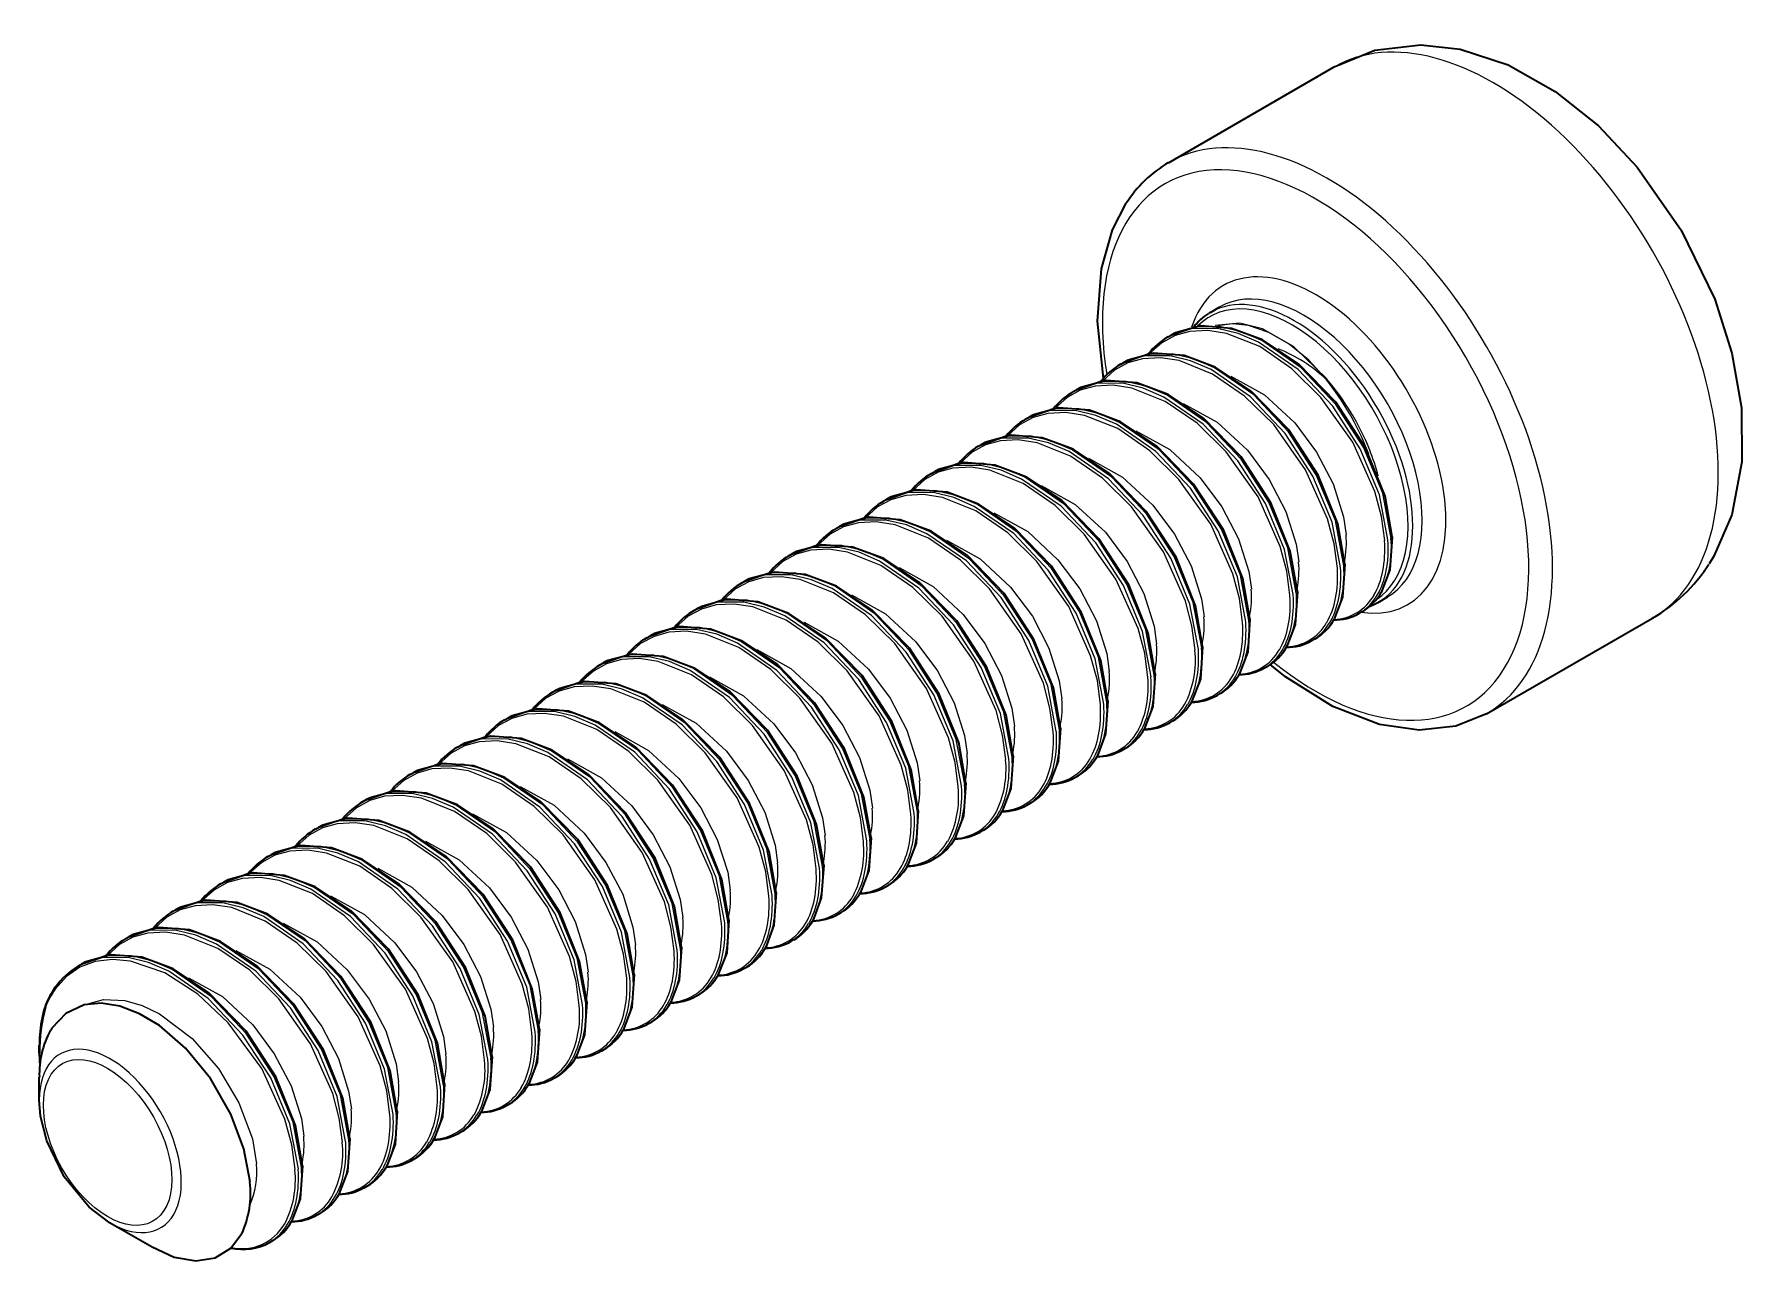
# Model space of a CAD drawing. Extents: x 386 to 1090, y 188 to 736.
# Drawn here: x 778.18 to 788.37, y 702.18 to 709.5 of the extents above; entities that cross this region are included whole.
import ezdxf

# ---------------------------------------------------------------- set-up
doc = ezdxf.new("R2010")
doc.units = 0

msp = doc.modelspace()

# ---------------------------------------------------------------- linework, layer by layer
at = {"color": 7, "lineweight": 35, "ltscale": 0.028577}
msp.add_line((784.949, 708.734), (785.939, 709.306), dxfattribs=at)
at = {"color": 7, "lineweight": 35, "ltscale": 0.001633}
for p, q in [((785.201, 707.84), (785.257, 707.873)), ((786.201, 706.108), (786.257, 706.141))]:
    msp.add_line(p, q, dxfattribs=at)
at = {"color": 7, "lineweight": 35, "ltscale": 0.000547538}
for p, q in [((784.947, 707.694), (784.966, 707.705)), ((784.381, 707.367), (784.4, 707.378)), ((783.815, 707.04), (783.834, 707.051)), ((783.25, 706.714), (783.269, 706.725)), ((782.118, 706.061), (782.137, 706.072)), ((781.553, 705.734), (781.572, 705.745)), ((785.523, 705.717), (785.542, 705.728)), ((780.987, 705.407), (781.006, 705.418)), ((784.957, 705.39), (784.976, 705.401)), ((780.421, 705.081), (780.44, 705.092)), ((784.391, 705.063), (784.41, 705.074)), ((780.138, 704.918), (780.157, 704.929)), ((779.856, 704.754), (779.875, 704.765)), ((783.826, 704.737), (783.844, 704.748)), ((779.29, 704.428), (779.309, 704.439)), ((783.26, 704.41), (783.279, 704.421)), ((779.007, 704.264), (779.026, 704.275)), ((778.724, 704.101), (778.743, 704.112)), ((782.694, 704.084), (782.713, 704.095)), ((782.128, 703.757), (782.147, 703.768)), ((781.563, 703.43), (781.582, 703.441)), ((779.866, 702.451), (779.885, 702.462))]:
    msp.add_line(p, q, dxfattribs=at)
at = {"color": 7, "lineweight": 35, "ltscale": 0.0005483}
for p, q in [((784.664, 707.53), (784.683, 707.541)), ((784.098, 707.204), (784.117, 707.215)), ((783.533, 706.877), (783.552, 706.888)), ((781.836, 705.897), (781.854, 705.908)), ((785.805, 705.88), (785.824, 705.891)), ((781.27, 705.571), (781.289, 705.582)), ((785.24, 705.553), (785.259, 705.564)), ((780.704, 705.244), (780.723, 705.255)), ((784.674, 705.227), (784.693, 705.238)), ((784.108, 704.9), (784.127, 704.911)), ((779.573, 704.591), (779.592, 704.602)), ((783.543, 704.574), (783.562, 704.585)), ((782.977, 704.247), (782.996, 704.258)), ((778.441, 703.938), (778.46, 703.949)), ((782.411, 703.92), (782.43, 703.931)), ((781.846, 703.594), (781.865, 703.605)), ((781.28, 703.267), (781.299, 703.278)), ((780.148, 702.614), (780.167, 702.625)), ((779.583, 702.287), (779.602, 702.298))]:
    msp.add_line(p, q, dxfattribs=at)
at = {"color": 7, "lineweight": 13, "ltscale": 0.000102643}
msp.add_line((785.893, 707.439), (785.895, 707.443), dxfattribs=at)
at = {"color": 7, "lineweight": 13, "ltscale": 0.000514699}
msp.add_line((786.145, 706.994), (786.138, 707.013), dxfattribs=at)
at = {"color": 7, "lineweight": 35, "ltscale": 0.00054698}
for p, q in [((782.967, 706.551), (782.986, 706.562)), ((782.401, 706.224), (782.42, 706.235)), ((780.714, 702.941), (780.733, 702.952))]:
    msp.add_line(p, q, dxfattribs=at)
at = {"color": 7, "lineweight": 35, "ltscale": 0.000546216}
for p, q in [((782.684, 706.387), (782.703, 706.398)), ((786.088, 706.043), (786.107, 706.054)), ((780.997, 703.104), (781.016, 703.115)), ((780.431, 702.777), (780.45, 702.788))]:
    msp.add_line(p, q, dxfattribs=at)
at = {"color": 7, "lineweight": 35, "ltscale": 0.028578}
msp.add_line((786.849, 705.443), (787.839, 706.015), dxfattribs=at)
at = {"color": 7, "lineweight": 35, "ltscale": 0.000340476}
msp.add_line((778.283, 703.566), (778.276, 703.555), dxfattribs=at)
at = {"color": 7, "lineweight": 35, "ltscale": 0.001208}
msp.add_line((778.208, 703.417), (778.208, 703.465), dxfattribs=at)
at = {"color": 7, "lineweight": 35, "ltscale": 0.001953}
msp.add_line((778.208, 703.417), (778.211, 703.339), dxfattribs=at)
at = {"color": 7, "lineweight": 35, "ltscale": 0.003404}
msp.add_line((778.208, 703.138), (778.208, 703.274), dxfattribs=at)
at = {"color": 7, "lineweight": 35, "ltscale": 0.007209}
msp.add_line((778.632, 702.404), (778.882, 702.26), dxfattribs=at)
at = {"color": 7, "lineweight": 35}
for points in [[(785.939, 709.306), (786.182, 709.405), (786.457, 709.438), (786.691, 709.412), (786.978, 709.318), (787.259, 709.16), (787.517, 708.954), (787.748, 708.708), (788.011, 708.332), (788.212, 707.919), (788.314, 707.596), (788.37, 707.27), (788.373, 706.947), (788.313, 706.631), (788.205, 706.384), (788.177, 706.338)], [(784.562, 707.447), (784.526, 707.787), (784.55, 708.1), (784.616, 708.334), (784.698, 708.493)], [(786.285, 706.5), (786.243, 706.742), (786.126, 707.031), (785.949, 707.305), (785.726, 707.533), (785.512, 707.676), (785.326, 707.745), (785.143, 707.76), (784.992, 707.718), (784.966, 707.705)], [(786.002, 706.336), (785.96, 706.578), (785.844, 706.868), (785.666, 707.141), (785.444, 707.37), (785.229, 707.513), (785.044, 707.582), (784.861, 707.597), (784.709, 707.555), (784.683, 707.541)], [(785.719, 706.173), (785.677, 706.415), (785.561, 706.704), (785.383, 706.978), (785.161, 707.207), (784.947, 707.349), (784.761, 707.419), (784.578, 707.433), (784.426, 707.392), (784.4, 707.378)], [(785.436, 706.01), (785.394, 706.252), (785.278, 706.541), (785.1, 706.815), (784.878, 707.043), (784.664, 707.186), (784.478, 707.256), (784.295, 707.27), (784.143, 707.228), (784.117, 707.215)], [(785.153, 705.846), (785.111, 706.088), (784.995, 706.378), (784.817, 706.651), (784.595, 706.88), (784.381, 707.023), (784.195, 707.092), (784.012, 707.107), (783.86, 707.065), (783.834, 707.051)], [(784.871, 705.683), (784.828, 705.925), (784.712, 706.214), (784.534, 706.488), (784.312, 706.717), (784.098, 706.859), (783.912, 706.929), (783.729, 706.943), (783.577, 706.902), (783.552, 706.888)], [(784.588, 705.52), (784.545, 705.762), (784.429, 706.051), (784.252, 706.325), (784.029, 706.553), (783.815, 706.696), (783.629, 706.766), (783.446, 706.78), (783.294, 706.738), (783.269, 706.725)], [(784.305, 705.357), (784.263, 705.598), (784.146, 705.888), (783.969, 706.161), (783.747, 706.39), (783.532, 706.533), (783.347, 706.602), (783.163, 706.617), (783.012, 706.575), (782.986, 706.562)], [(786.285, 706.5), (786.271, 706.304), (786.22, 706.168)], [(784.022, 705.193), (783.98, 705.435), (783.864, 705.724), (783.686, 705.998), (783.464, 706.227), (783.25, 706.37), (783.064, 706.439), (782.881, 706.453), (782.729, 706.412), (782.703, 706.398)], [(783.739, 705.03), (783.697, 705.272), (783.581, 705.561), (783.403, 705.835), (783.181, 706.063), (782.967, 706.206), (782.781, 706.276), (782.598, 706.29), (782.446, 706.249), (782.42, 706.235)], [(786.002, 706.336), (785.989, 706.14), (785.937, 706.005)], [(785.719, 706.173), (785.706, 705.977), (785.654, 705.841)], [(783.456, 704.867), (783.414, 705.109), (783.298, 705.398), (783.12, 705.672), (782.898, 705.9), (782.684, 706.043), (782.498, 706.112), (782.315, 706.127), (782.163, 706.085), (782.137, 706.072)], [(783.174, 704.703), (783.131, 704.945), (783.015, 705.235), (782.837, 705.508), (782.615, 705.737), (782.401, 705.88), (782.215, 705.949), (782.032, 705.964), (781.88, 705.922), (781.854, 705.908)], [(785.436, 706.01), (785.423, 705.814), (785.371, 705.678)], [(782.891, 704.54), (782.848, 704.782), (782.732, 705.071), (782.555, 705.345), (782.332, 705.574), (782.118, 705.716), (781.932, 705.786), (781.749, 705.8), (781.597, 705.759), (781.572, 705.745)], [(785.153, 705.846), (785.14, 705.65), (785.088, 705.515)], [(784.871, 705.683), (784.857, 705.487), (784.805, 705.351)], [(786.849, 705.443), (786.665, 705.369), (786.447, 705.346), (786.21, 705.38), (785.931, 705.488), (785.649, 705.665), (785.557, 705.737)], [(782.608, 704.377), (782.566, 704.619), (782.449, 704.908), (782.272, 705.182), (782.049, 705.41), (781.835, 705.553), (781.65, 705.623), (781.466, 705.637), (781.315, 705.595), (781.289, 705.582)], [(782.325, 704.213), (782.283, 704.455), (782.167, 704.745), (781.989, 705.018), (781.767, 705.247), (781.552, 705.39), (781.367, 705.459), (781.184, 705.474), (781.032, 705.432), (781.006, 705.418)], [(784.588, 705.52), (784.574, 705.324), (784.523, 705.188)], [(784.305, 705.357), (784.292, 705.16), (784.24, 705.025)], [(782.042, 704.05), (782, 704.292), (781.884, 704.581), (781.706, 704.855), (781.484, 705.084), (781.27, 705.226), (781.084, 705.296), (780.901, 705.31), (780.749, 705.269), (780.723, 705.255)], [(781.759, 703.887), (781.717, 704.129), (781.601, 704.418), (781.423, 704.692), (781.201, 704.92), (780.987, 705.063), (780.801, 705.133), (780.618, 705.147), (780.466, 705.105), (780.44, 705.092)], [(784.022, 705.193), (784.009, 704.997), (783.957, 704.862)], [(781.477, 703.724), (781.434, 703.965), (781.318, 704.255), (781.14, 704.529), (780.918, 704.757), (780.704, 704.9), (780.518, 704.969), (780.335, 704.984), (780.183, 704.942), (780.157, 704.929)], [(783.739, 705.03), (783.726, 704.834), (783.674, 704.698)], [(783.456, 704.867), (783.443, 704.671), (783.391, 704.535)], [(781.194, 703.56), (781.151, 703.802), (781.035, 704.091), (780.858, 704.365), (780.635, 704.594), (780.421, 704.737), (780.235, 704.806), (780.052, 704.82), (779.9, 704.779), (779.875, 704.765)], [(780.911, 703.397), (780.869, 703.639), (780.752, 703.928), (780.575, 704.202), (780.352, 704.43), (780.138, 704.573), (779.952, 704.643), (779.769, 704.657), (779.617, 704.616), (779.592, 704.602)], [(783.174, 704.703), (783.16, 704.507), (783.108, 704.372)], [(782.891, 704.54), (782.877, 704.344), (782.826, 704.208)], [(780.628, 703.234), (780.586, 703.476), (780.47, 703.765), (780.292, 704.039), (780.07, 704.267), (779.855, 704.41), (779.67, 704.479), (779.487, 704.494), (779.335, 704.452), (779.309, 704.439)], [(780.345, 703.07), (780.303, 703.312), (780.187, 703.602), (780.009, 703.875), (779.787, 704.104), (779.573, 704.247), (779.387, 704.316), (779.204, 704.331), (779.052, 704.289), (779.026, 704.275)], [(782.608, 704.377), (782.594, 704.181), (782.543, 704.045)], [(780.062, 702.907), (780.02, 703.149), (779.904, 703.438), (779.726, 703.712), (779.504, 703.941), (779.29, 704.083), (779.104, 704.153), (778.921, 704.167), (778.769, 704.126), (778.743, 704.112)], [(782.325, 704.213), (782.312, 704.017), (782.26, 703.882)], [(782.042, 704.05), (782.029, 703.854), (781.977, 703.718)], [(779.779, 702.744), (779.737, 702.986), (779.621, 703.275), (779.443, 703.549), (779.221, 703.777), (779.007, 703.92), (778.821, 703.99), (778.638, 704.004), (778.486, 703.962), (778.46, 703.949)], [(781.759, 703.887), (781.746, 703.691), (781.694, 703.555)], [(778.245, 703.695), (778.249, 703.708), (778.249, 703.71), (778.248, 703.708), (778.246, 703.702)], [(779.466, 702.649), (779.43, 702.846), (779.352, 703.053), (779.23, 703.266), (779.08, 703.448), (778.925, 703.582), (778.807, 703.652), (778.689, 703.698), (778.578, 703.716), (778.475, 703.706), (778.366, 703.655), (778.283, 703.566)], [(781.477, 703.724), (781.463, 703.527), (781.411, 703.392)], [(781.194, 703.56), (781.18, 703.364), (781.129, 703.229)], [(780.911, 703.397), (780.897, 703.201), (780.846, 703.065)], [(780.628, 703.234), (780.615, 703.038), (780.563, 702.902)], [(778.623, 702.409), (778.506, 702.498), (778.356, 702.679), (778.252, 702.894), (778.216, 703.042), (778.208, 703.138)], [(780.345, 703.07), (780.332, 702.874), (780.28, 702.739)], [(780.062, 702.907), (780.049, 702.711), (779.997, 702.575)], [(779.779, 702.744), (779.766, 702.548), (779.714, 702.412)], [(778.882, 702.26), (779.013, 702.2), (779.143, 702.177), (779.258, 702.195), (779.352, 702.253), (779.416, 702.338)]]:
    msp.add_lwpolyline(points, dxfattribs=at)
at = {"color": 7, "lineweight": 13}
for points in [[(786.241, 706.478), (786.222, 706.621), (786.182, 706.77), (786.051, 707.065), (785.86, 707.333), (785.687, 707.504), (785.496, 707.636), (785.297, 707.715), (785.185, 707.732), (785.078, 707.727), (784.989, 707.702), (784.91, 707.659), (784.837, 707.594)], [(786.26, 706.482), (786.209, 706.751), (786.095, 707.025), (785.93, 707.281), (785.723, 707.5), (785.487, 707.662), (785.365, 707.714), (785.243, 707.744), (785.086, 707.743), (784.947, 707.694)], [(786.279, 706.491), (786.229, 706.761), (786.115, 707.035), (785.949, 707.29), (785.742, 707.51), (785.507, 707.673), (785.384, 707.725), (785.262, 707.754), (785.105, 707.754), (784.966, 707.705)], [(785.895, 707.443), (785.697, 707.636), (785.511, 707.742), (785.376, 707.775), (785.228, 707.761)], [(785.893, 707.439), (785.787, 707.555), (785.67, 707.651), (785.549, 707.721), (785.427, 707.762), (785.332, 707.772), (785.242, 707.759)], [(785.996, 706.327), (785.946, 706.597), (785.832, 706.871), (785.667, 707.127), (785.46, 707.347), (785.224, 707.509), (785.101, 707.562), (784.979, 707.591), (784.822, 707.591), (784.683, 707.541)], [(785.958, 706.314), (785.939, 706.458), (785.9, 706.607), (785.768, 706.901), (785.578, 707.17), (785.404, 707.341), (785.213, 707.472), (785.014, 707.552), (784.902, 707.569), (784.795, 707.563), (784.706, 707.539), (784.627, 707.496), (784.555, 707.43)], [(785.977, 706.318), (785.926, 706.588), (785.812, 706.862), (785.647, 707.117), (785.44, 707.337), (785.204, 707.499), (785.082, 707.551), (784.96, 707.58), (784.803, 707.58), (784.664, 707.53)], [(785.675, 706.151), (785.656, 706.295), (785.617, 706.443), (785.485, 706.738), (785.295, 707.007), (785.121, 707.178), (784.93, 707.309), (784.731, 707.388), (784.619, 707.406), (784.512, 707.4), (784.423, 707.375), (784.344, 707.332), (784.272, 707.267)], [(785.694, 706.155), (785.643, 706.425), (785.529, 706.699), (785.364, 706.954), (785.157, 707.173), (784.922, 707.335), (784.799, 707.388), (784.677, 707.417), (784.52, 707.416), (784.381, 707.367)], [(785.713, 706.164), (785.663, 706.434), (785.549, 706.708), (785.384, 706.964), (785.177, 707.183), (784.941, 707.346), (784.819, 707.398), (784.697, 707.428), (784.539, 707.427), (784.4, 707.378)], [(785.321, 707.46), (785.523, 707.347), (785.704, 707.18), (785.834, 707.006), (785.933, 706.816), (785.995, 706.62), (786.01, 706.513)], [(785.038, 707.297), (785.241, 707.184), (785.421, 707.017), (785.551, 706.843), (785.65, 706.652), (785.712, 706.456), (785.727, 706.35)], [(785.392, 705.988), (785.373, 706.132), (785.334, 706.28), (785.202, 706.575), (785.012, 706.843), (784.839, 707.014), (784.647, 707.146), (784.448, 707.225), (784.336, 707.242), (784.229, 707.237), (784.141, 707.212), (784.061, 707.169), (783.989, 707.104)], [(785.411, 705.992), (785.361, 706.262), (785.246, 706.535), (785.081, 706.791), (784.874, 707.01), (784.639, 707.172), (784.516, 707.224), (784.394, 707.254), (784.238, 707.253), (784.098, 707.204)], [(785.43, 706.001), (785.38, 706.271), (785.266, 706.545), (785.101, 706.801), (784.894, 707.02), (784.658, 707.183), (784.536, 707.235), (784.414, 707.265), (784.257, 707.264), (784.117, 707.215)], [(785.109, 705.824), (785.09, 705.968), (785.051, 706.117), (784.919, 706.411), (784.729, 706.68), (784.556, 706.851), (784.364, 706.982), (784.166, 707.062), (784.053, 707.079), (783.946, 707.074), (783.858, 707.049), (783.778, 707.006), (783.706, 706.94)], [(785.129, 705.828), (785.078, 706.098), (784.964, 706.372), (784.798, 706.627), (784.591, 706.847), (784.356, 707.009), (784.233, 707.061), (784.112, 707.09), (783.955, 707.09), (783.815, 707.04)], [(785.148, 705.837), (785.097, 706.108), (784.983, 706.382), (784.818, 706.637), (784.611, 706.857), (784.375, 707.019), (784.253, 707.072), (784.131, 707.101), (783.974, 707.101), (783.834, 707.051)], [(784.755, 707.133), (784.958, 707.021), (785.139, 706.853), (785.268, 706.679), (785.368, 706.489), (785.429, 706.293), (785.445, 706.187)], [(784.472, 706.97), (784.675, 706.857), (784.856, 706.69), (784.985, 706.516), (785.085, 706.326), (785.147, 706.13), (785.162, 706.023)], [(784.826, 705.661), (784.808, 705.805), (784.768, 705.953), (784.636, 706.248), (784.446, 706.517), (784.273, 706.688), (784.082, 706.819), (783.883, 706.898), (783.771, 706.916), (783.663, 706.91), (783.575, 706.886), (783.495, 706.842), (783.423, 706.777)], [(784.846, 705.665), (784.795, 705.935), (784.681, 706.209), (784.515, 706.464), (784.308, 706.683), (784.073, 706.845), (783.951, 706.898), (783.829, 706.927), (783.672, 706.926), (783.533, 706.877)], [(784.865, 705.674), (784.814, 705.944), (784.701, 706.218), (784.535, 706.474), (784.328, 706.694), (784.093, 706.856), (783.97, 706.908), (783.848, 706.938), (783.691, 706.937), (783.552, 706.888)], [(784.582, 705.511), (784.532, 705.781), (784.418, 706.055), (784.252, 706.311), (784.045, 706.53), (783.81, 706.693), (783.687, 706.745), (783.565, 706.775), (783.408, 706.774), (783.269, 706.725)], [(784.189, 706.807), (784.392, 706.694), (784.573, 706.527), (784.703, 706.353), (784.802, 706.162), (784.864, 705.967), (784.879, 705.86)], [(784.544, 705.498), (784.525, 705.642), (784.485, 705.79), (784.354, 706.085), (784.163, 706.353), (783.99, 706.524), (783.799, 706.656), (783.6, 706.735), (783.488, 706.752), (783.381, 706.747), (783.292, 706.722), (783.213, 706.679), (783.14, 706.614)], [(784.563, 705.502), (784.512, 705.772), (784.398, 706.045), (784.232, 706.301), (784.026, 706.52), (783.79, 706.682), (783.668, 706.734), (783.546, 706.764), (783.389, 706.763), (783.25, 706.714)], [(784.261, 705.335), (784.242, 705.478), (784.203, 705.627), (784.071, 705.921), (783.881, 706.19), (783.707, 706.361), (783.516, 706.493), (783.317, 706.572), (783.205, 706.589), (783.098, 706.584), (783.009, 706.559), (782.93, 706.516), (782.857, 706.45)], [(784.28, 705.338), (784.229, 705.608), (784.115, 705.882), (783.95, 706.138), (783.743, 706.357), (783.507, 706.519), (783.385, 706.571), (783.263, 706.6), (783.106, 706.6), (782.967, 706.551)], [(784.299, 705.348), (784.249, 705.618), (784.135, 705.892), (783.969, 706.147), (783.762, 706.367), (783.527, 706.529), (783.404, 706.582), (783.282, 706.611), (783.125, 706.611), (782.986, 706.562)], [(783.907, 706.643), (784.109, 706.531), (784.29, 706.363), (784.42, 706.189), (784.519, 705.999), (784.581, 705.803), (784.596, 705.697)], [(783.624, 706.48), (783.826, 706.368), (784.007, 706.2), (784.137, 706.026), (784.236, 705.836), (784.298, 705.64), (784.313, 705.533)], [(783.978, 705.171), (783.959, 705.315), (783.92, 705.463), (783.788, 705.758), (783.598, 706.027), (783.424, 706.198), (783.233, 706.329), (783.034, 706.409), (782.922, 706.426), (782.815, 706.42), (782.726, 706.396), (782.647, 706.352), (782.575, 706.287)], [(783.997, 705.175), (783.946, 705.445), (783.832, 705.719), (783.667, 705.974), (783.46, 706.193), (783.225, 706.355), (783.102, 706.408), (782.98, 706.437), (782.823, 706.437), (782.684, 706.387)], [(784.016, 705.184), (783.966, 705.454), (783.852, 705.728), (783.687, 705.984), (783.48, 706.204), (783.244, 706.366), (783.121, 706.419), (783, 706.448), (782.842, 706.448), (782.703, 706.398)], [(783.695, 705.008), (783.676, 705.152), (783.637, 705.3), (783.505, 705.595), (783.315, 705.863), (783.141, 706.034), (782.95, 706.166), (782.751, 706.245), (782.639, 706.262), (782.532, 706.257), (782.444, 706.232), (782.364, 706.189), (782.292, 706.124)], [(783.714, 705.012), (783.664, 705.282), (783.549, 705.556), (783.384, 705.811), (783.177, 706.03), (782.942, 706.192), (782.819, 706.244), (782.697, 706.274), (782.54, 706.273), (782.401, 706.224)], [(783.733, 705.021), (783.683, 705.291), (783.569, 705.565), (783.404, 705.821), (783.197, 706.04), (782.961, 706.203), (782.839, 706.255), (782.717, 706.285), (782.56, 706.284), (782.42, 706.235)], [(783.341, 706.317), (783.544, 706.204), (783.724, 706.037), (783.854, 705.863), (783.953, 705.672), (784.015, 705.477), (784.03, 705.37)], [(783.058, 706.154), (783.261, 706.041), (783.442, 705.873), (783.571, 705.7), (783.671, 705.509), (783.732, 705.313), (783.748, 705.207)], [(783.412, 704.845), (783.393, 704.988), (783.354, 705.137), (783.222, 705.432), (783.032, 705.7), (782.859, 705.871), (782.667, 706.003), (782.469, 706.082), (782.356, 706.099), (782.249, 706.094), (782.161, 706.069), (782.081, 706.026), (782.009, 705.961)], [(783.432, 704.849), (783.381, 705.118), (783.267, 705.392), (783.101, 705.648), (782.894, 705.867), (782.659, 706.029), (782.536, 706.081), (782.415, 706.111), (782.258, 706.11), (782.118, 706.061)], [(783.451, 704.858), (783.4, 705.128), (783.286, 705.402), (783.121, 705.657), (782.914, 705.877), (782.678, 706.04), (782.556, 706.092), (782.434, 706.121), (782.277, 706.121), (782.137, 706.072)], [(783.168, 704.694), (783.117, 704.964), (783.003, 705.238), (782.838, 705.494), (782.631, 705.714), (782.396, 705.876), (782.273, 705.929), (782.151, 705.958), (781.994, 705.958), (781.854, 705.908)], [(782.775, 705.99), (782.978, 705.878), (783.159, 705.71), (783.288, 705.536), (783.388, 705.346), (783.449, 705.15), (783.465, 705.044)], [(783.129, 704.681), (783.11, 704.825), (783.071, 704.974), (782.939, 705.268), (782.749, 705.537), (782.576, 705.708), (782.384, 705.839), (782.186, 705.919), (782.073, 705.936), (781.966, 705.93), (781.878, 705.906), (781.798, 705.863), (781.726, 705.797)], [(783.149, 704.685), (783.098, 704.955), (782.984, 705.229), (782.818, 705.484), (782.611, 705.703), (782.376, 705.866), (782.253, 705.918), (782.132, 705.947), (781.975, 705.947), (781.836, 705.897)], [(782.846, 704.518), (782.828, 704.662), (782.788, 704.81), (782.656, 705.105), (782.466, 705.374), (782.293, 705.545), (782.102, 705.676), (781.903, 705.755), (781.791, 705.773), (781.684, 705.767), (781.595, 705.742), (781.516, 705.699), (781.443, 705.634)], [(782.866, 704.522), (782.815, 704.792), (782.701, 705.066), (782.535, 705.321), (782.328, 705.54), (782.093, 705.702), (781.971, 705.755), (781.849, 705.784), (781.692, 705.783), (781.553, 705.734)], [(782.885, 704.531), (782.835, 704.801), (782.721, 705.075), (782.555, 705.331), (782.348, 705.55), (782.113, 705.713), (781.99, 705.765), (781.868, 705.795), (781.711, 705.794), (781.572, 705.745)], [(782.492, 705.827), (782.695, 705.714), (782.876, 705.547), (783.006, 705.373), (783.105, 705.183), (783.167, 704.987), (783.182, 704.88)], [(782.21, 705.664), (782.412, 705.551), (782.593, 705.384), (782.723, 705.21), (782.822, 705.019), (782.884, 704.823), (782.899, 704.717)], [(782.564, 704.355), (782.545, 704.499), (782.506, 704.647), (782.374, 704.942), (782.184, 705.21), (782.01, 705.381), (781.819, 705.513), (781.62, 705.592), (781.508, 705.609), (781.401, 705.604), (781.312, 705.579), (781.233, 705.536), (781.16, 705.471)], [(782.583, 704.359), (782.532, 704.629), (782.418, 704.902), (782.253, 705.158), (782.046, 705.377), (781.81, 705.539), (781.688, 705.591), (781.566, 705.621), (781.409, 705.62), (781.27, 705.571)], [(782.602, 704.368), (782.552, 704.638), (782.438, 704.912), (782.272, 705.168), (782.065, 705.387), (781.83, 705.55), (781.707, 705.602), (781.585, 705.632), (781.428, 705.631), (781.289, 705.582)], [(782.281, 704.191), (782.262, 704.335), (782.223, 704.484), (782.091, 704.778), (781.901, 705.047), (781.727, 705.218), (781.536, 705.349), (781.337, 705.429), (781.225, 705.446), (781.118, 705.441), (781.029, 705.416), (780.95, 705.373), (780.878, 705.307)], [(782.3, 704.195), (782.249, 704.465), (782.135, 704.739), (781.97, 704.994), (781.763, 705.214), (781.527, 705.376), (781.405, 705.428), (781.283, 705.457), (781.126, 705.457), (780.987, 705.407)], [(782.319, 704.204), (782.269, 704.474), (782.155, 704.749), (781.99, 705.004), (781.783, 705.224), (781.547, 705.386), (781.424, 705.439), (781.302, 705.468), (781.145, 705.468), (781.006, 705.418)], [(781.927, 705.5), (782.129, 705.388), (782.31, 705.22), (782.44, 705.046), (782.539, 704.856), (782.601, 704.66), (782.616, 704.554)], [(781.998, 704.028), (781.979, 704.172), (781.94, 704.32), (781.808, 704.615), (781.618, 704.884), (781.444, 705.055), (781.253, 705.186), (781.054, 705.265), (780.942, 705.283), (780.835, 705.277), (780.746, 705.253), (780.667, 705.209), (780.595, 705.144)], [(782.017, 704.032), (781.967, 704.302), (781.852, 704.576), (781.687, 704.831), (781.48, 705.05), (781.245, 705.212), (781.122, 705.265), (781, 705.294), (780.843, 705.293), (780.704, 705.244)], [(782.036, 704.041), (781.986, 704.311), (781.872, 704.585), (781.707, 704.841), (781.5, 705.061), (781.264, 705.223), (781.142, 705.275), (781.02, 705.305), (780.863, 705.304), (780.723, 705.255)], [(781.644, 705.337), (781.846, 705.224), (782.027, 705.057), (782.157, 704.883), (782.256, 704.693), (782.318, 704.497), (782.333, 704.39)], [(781.754, 703.878), (781.703, 704.148), (781.589, 704.422), (781.424, 704.678), (781.217, 704.897), (780.981, 705.06), (780.859, 705.112), (780.737, 705.142), (780.58, 705.141), (780.44, 705.092)], [(781.361, 705.174), (781.564, 705.061), (781.745, 704.894), (781.874, 704.72), (781.973, 704.529), (782.035, 704.334), (782.05, 704.227)], [(781.715, 703.865), (781.696, 704.009), (781.657, 704.157), (781.525, 704.452), (781.335, 704.72), (781.162, 704.891), (780.97, 705.023), (780.771, 705.102), (780.659, 705.119), (780.552, 705.114), (780.464, 705.089), (780.384, 705.046), (780.312, 704.981)], [(781.734, 703.869), (781.684, 704.139), (781.57, 704.412), (781.404, 704.668), (781.197, 704.887), (780.962, 705.049), (780.839, 705.101), (780.717, 705.131), (780.561, 705.13), (780.421, 705.081)], [(781.432, 703.702), (781.413, 703.845), (781.374, 703.994), (781.242, 704.288), (781.052, 704.557), (780.879, 704.728), (780.687, 704.86), (780.489, 704.939), (780.376, 704.956), (780.269, 704.951), (780.181, 704.926), (780.101, 704.883), (780.029, 704.817)], [(781.452, 703.705), (781.401, 703.975), (781.287, 704.249), (781.121, 704.505), (780.914, 704.724), (780.679, 704.886), (780.556, 704.938), (780.435, 704.967), (780.278, 704.967), (780.138, 704.918)], [(781.471, 703.715), (781.42, 703.985), (781.306, 704.259), (781.141, 704.514), (780.934, 704.734), (780.699, 704.896), (780.576, 704.949), (780.454, 704.978), (780.297, 704.978), (780.157, 704.929)], [(781.078, 705.01), (781.281, 704.898), (781.462, 704.73), (781.591, 704.556), (781.691, 704.366), (781.752, 704.17), (781.768, 704.064)], [(780.795, 704.847), (780.998, 704.735), (781.179, 704.567), (781.309, 704.393), (781.408, 704.203), (781.47, 704.007), (781.485, 703.9)], [(781.149, 703.538), (781.131, 703.682), (781.091, 703.83), (780.959, 704.125), (780.769, 704.394), (780.596, 704.565), (780.405, 704.696), (780.206, 704.776), (780.094, 704.793), (779.986, 704.787), (779.898, 704.763), (779.819, 704.719), (779.746, 704.654)], [(781.169, 703.542), (781.118, 703.812), (781.004, 704.086), (780.838, 704.341), (780.631, 704.56), (780.396, 704.722), (780.274, 704.775), (780.152, 704.804), (779.995, 704.804), (779.856, 704.754)], [(781.188, 703.551), (781.138, 703.821), (781.024, 704.095), (780.858, 704.351), (780.651, 704.571), (780.416, 704.733), (780.293, 704.786), (780.171, 704.815), (780.014, 704.815), (779.875, 704.765)], [(780.867, 703.375), (780.848, 703.519), (780.809, 703.667), (780.677, 703.962), (780.486, 704.23), (780.313, 704.401), (780.122, 704.533), (779.923, 704.612), (779.811, 704.63), (779.704, 704.624), (779.615, 704.599), (779.536, 704.556), (779.463, 704.491)], [(780.886, 703.379), (780.835, 703.649), (780.721, 703.923), (780.555, 704.178), (780.349, 704.397), (780.113, 704.559), (779.991, 704.611), (779.869, 704.641), (779.712, 704.64), (779.573, 704.591)], [(780.905, 703.388), (780.855, 703.658), (780.741, 703.932), (780.575, 704.188), (780.368, 704.407), (780.133, 704.57), (780.01, 704.622), (779.888, 704.652), (779.731, 704.651), (779.592, 704.602)], [(780.513, 704.684), (780.715, 704.571), (780.896, 704.404), (781.026, 704.23), (781.125, 704.039), (781.187, 703.844), (781.202, 703.737)], [(780.584, 703.212), (780.565, 703.355), (780.526, 703.504), (780.394, 703.799), (780.204, 704.067), (780.03, 704.238), (779.839, 704.37), (779.64, 704.449), (779.528, 704.466), (779.421, 704.461), (779.332, 704.436), (779.253, 704.393), (779.18, 704.328)], [(780.603, 703.216), (780.552, 703.485), (780.438, 703.759), (780.273, 704.015), (780.066, 704.234), (779.83, 704.396), (779.708, 704.448), (779.586, 704.478), (779.429, 704.477), (779.29, 704.428)], [(780.622, 703.225), (780.572, 703.495), (780.458, 703.769), (780.292, 704.024), (780.086, 704.244), (779.85, 704.407), (779.727, 704.459), (779.605, 704.488), (779.448, 704.488), (779.309, 704.439)], [(780.23, 704.521), (780.432, 704.408), (780.613, 704.24), (780.743, 704.067), (780.842, 703.876), (780.904, 703.68), (780.919, 703.574)], [(780.339, 703.061), (780.289, 703.331), (780.175, 703.605), (780.01, 703.861), (779.803, 704.081), (779.567, 704.243), (779.445, 704.296), (779.323, 704.325), (779.166, 704.325), (779.026, 704.275)], [(779.947, 704.357), (780.149, 704.245), (780.33, 704.077), (780.46, 703.903), (780.559, 703.713), (780.621, 703.517), (780.636, 703.411)], [(780.301, 703.048), (780.282, 703.192), (780.243, 703.341), (780.111, 703.635), (779.921, 703.904), (779.747, 704.075), (779.556, 704.206), (779.357, 704.286), (779.245, 704.303), (779.138, 704.297), (779.049, 704.273), (778.97, 704.23), (778.898, 704.164)], [(780.32, 703.052), (780.269, 703.322), (780.155, 703.596), (779.99, 703.851), (779.783, 704.071), (779.548, 704.233), (779.425, 704.285), (779.303, 704.314), (779.146, 704.314), (779.007, 704.264)], [(780.018, 702.885), (779.999, 703.029), (779.96, 703.177), (779.828, 703.472), (779.638, 703.741), (779.465, 703.912), (779.273, 704.043), (779.074, 704.122), (778.962, 704.14), (778.855, 704.134), (778.767, 704.109), (778.687, 704.066), (778.615, 704.001)], [(780.037, 702.889), (779.987, 703.159), (779.872, 703.433), (779.707, 703.688), (779.5, 703.907), (779.265, 704.069), (779.142, 704.122), (779.02, 704.151), (778.864, 704.15), (778.724, 704.101)], [(780.056, 702.898), (780.006, 703.168), (779.892, 703.442), (779.727, 703.698), (779.52, 703.917), (779.284, 704.08), (779.162, 704.132), (779.04, 704.162), (778.883, 704.161), (778.743, 704.112)], [(779.664, 704.194), (779.867, 704.081), (780.047, 703.914), (780.177, 703.74), (780.276, 703.55), (780.338, 703.354), (780.353, 703.247)], [(779.381, 704.031), (779.584, 703.918), (779.765, 703.751), (779.894, 703.577), (779.994, 703.386), (780.055, 703.19), (780.071, 703.084)], [(779.735, 702.722), (779.716, 702.87), (779.674, 703.023), (779.536, 703.325), (779.336, 703.599), (779.155, 703.77), (778.957, 703.897), (778.753, 703.967), (778.645, 703.977), (778.542, 703.965), (778.45, 703.931), (778.37, 703.876), (778.302, 703.8)], [(779.755, 702.726), (779.704, 702.996), (779.59, 703.269), (779.424, 703.525), (779.217, 703.744), (778.982, 703.906), (778.859, 703.958), (778.738, 703.988), (778.581, 703.987), (778.441, 703.938)], [(779.774, 702.735), (779.723, 703.005), (779.609, 703.279), (779.444, 703.535), (779.237, 703.754), (779.001, 703.917), (778.879, 703.969), (778.757, 703.999), (778.6, 703.998), (778.46, 703.949)], [(779.098, 703.867), (779.301, 703.755), (779.482, 703.587), (779.611, 703.413), (779.711, 703.223), (779.773, 703.027), (779.788, 702.921)], [(778.476, 703.706), (778.591, 703.738), (778.718, 703.732), (778.823, 703.701), (778.926, 703.652), (779.121, 703.505), (779.277, 703.326), (779.4, 703.121), (779.48, 702.906), (779.505, 702.757)]]:
    msp.add_lwpolyline(points, dxfattribs=at)
at = {"color": 7, "lineweight": 35}
for centre, radius, start, end in [((785.324, 708.094), 0.742, 120.3859, 147.5338), ((785.383, 707.528), 0.362, 122.324, 141.3426), ((785.162, 707.325), 0.427, 120.2348, 141.2202), ((784.879, 707.162), 0.427, 120.2348, 141.2202), ((784.596, 706.998), 0.427, 120.2348, 141.2202), ((784.313, 706.835), 0.427, 120.2348, 141.2202), ((784.03, 706.672), 0.427, 120.2348, 141.2202), ((783.747, 706.508), 0.427, 120.2348, 141.2202), ((783.465, 706.345), 0.427, 120.2348, 141.2202), ((783.182, 706.182), 0.427, 120.2348, 141.2202), ((782.899, 706.019), 0.427, 120.2348, 141.2202), ((787.336, 706.877), 0.999, 300.2171, 327.2879), ((782.616, 705.855), 0.427, 120.2348, 141.2202), ((785.947, 706.324), 0.314, 300.612, 330.13), ((782.333, 705.692), 0.427, 120.2348, 141.2202), ((786.026, 706.411), 0.349, 290.6607, 299.9828), ((785.665, 706.161), 0.314, 300.6018, 330.1465), ((785.935, 706.315), 0.312, 270.1373, 299.0795), ((782.05, 705.529), 0.427, 120.2348, 141.2202), ((785.652, 706.151), 0.311, 270.1219, 299.4702), ((785.382, 705.997), 0.314, 300.6018, 330.1465), ((781.768, 705.365), 0.427, 120.2348, 141.2202), ((785.099, 705.834), 0.314, 300.6018, 330.1465), ((785.369, 705.988), 0.311, 270.1219, 299.4702), ((781.485, 705.202), 0.427, 120.2348, 141.2202), ((785.087, 705.824), 0.311, 270.1219, 299.4702), ((784.816, 705.671), 0.314, 300.6018, 330.1465), ((781.202, 705.039), 0.427, 120.2348, 141.2202), ((784.533, 705.508), 0.314, 300.6018, 330.1465), ((784.804, 705.661), 0.311, 270.1219, 299.4702), ((780.919, 704.875), 0.427, 120.2348, 141.2202), ((784.251, 705.344), 0.314, 300.6018, 330.1465), ((784.521, 705.498), 0.311, 270.1219, 299.4702), ((780.636, 704.712), 0.427, 120.2348, 141.2202), ((784.238, 705.334), 0.311, 270.1219, 299.4702), ((783.968, 705.181), 0.314, 300.6018, 330.1465), ((780.353, 704.549), 0.427, 120.2348, 141.2202), ((783.685, 705.018), 0.314, 300.6018, 330.1465), ((783.955, 705.171), 0.311, 270.1219, 299.4702), ((780.071, 704.386), 0.427, 120.2348, 141.2202), ((783.672, 705.008), 0.311, 270.1219, 299.4702), ((783.402, 704.854), 0.314, 300.6018, 330.1465), ((779.788, 704.222), 0.427, 120.2348, 141.2202), ((783.119, 704.691), 0.314, 300.6018, 330.1465), ((783.39, 704.844), 0.311, 270.1219, 299.4702), ((779.505, 704.059), 0.427, 120.2348, 141.2202), ((782.836, 704.528), 0.314, 300.6018, 330.1465), ((783.107, 704.681), 0.311, 270.1219, 299.4702), ((779.222, 703.896), 0.427, 120.2348, 141.2202), ((782.824, 704.518), 0.311, 270.1219, 299.4702), ((782.553, 704.364), 0.314, 300.6018, 330.1465), ((778.939, 703.732), 0.427, 120.2348, 141.2202), ((782.271, 704.201), 0.314, 300.6018, 330.1465), ((782.541, 704.355), 0.311, 270.1219, 299.4702), ((778.66, 703.565), 0.432, 120.3411, 145.3534), ((782.258, 704.191), 0.311, 270.1219, 299.4702), ((778.751, 703.5), 0.545, 145.1711, 158.1343), ((781.988, 704.038), 0.314, 300.6018, 330.1465), ((781.705, 703.875), 0.314, 300.6018, 330.1465), ((781.975, 704.028), 0.311, 270.1219, 299.4702), ((779.212, 703.426), 1.003, 164.4547, 180.5169), ((778.698, 703.534), 0.483, 159.536, 168.8702), ((778.759, 703.292), 0.551, 151.4882, 181.9015), ((781.422, 703.711), 0.314, 300.6018, 330.1465), ((781.693, 703.865), 0.311, 270.1219, 299.4702), ((781.41, 703.701), 0.311, 270.1219, 299.4702), ((781.139, 703.548), 0.314, 300.6018, 330.1465), ((780.856, 703.385), 0.314, 300.6018, 330.1465), ((781.127, 703.538), 0.311, 270.1219, 299.4702), ((780.844, 703.375), 0.311, 270.1219, 299.4702), ((780.574, 703.221), 0.314, 300.6018, 330.1465), ((780.291, 703.058), 0.314, 300.6018, 330.1465), ((780.561, 703.211), 0.311, 270.1219, 299.4702), ((780.008, 702.895), 0.314, 300.6018, 330.1465), ((780.278, 703.048), 0.311, 270.1219, 299.4702), ((778.89, 702.579), 0.579, 335.3957, 6.9329), ((779.995, 702.885), 0.311, 270.1219, 299.4702), ((779.725, 702.731), 0.314, 300.6018, 330.1465), ((779.442, 702.568), 0.314, 300.6018, 330.1465), ((779.713, 702.722), 0.311, 270.1219, 299.4702), ((779.422, 702.584), 0.338, 258.0328, 298.4182)]:
    msp.add_arc(centre, radius, start, end, dxfattribs=at)
at = {"color": 7, "lineweight": 13}
for centre, radius, start, end in [((785.264, 706.774), 0.915, 46.6158, 68.1964), ((784.604, 706.411), 1.648, 21.4521, 38.604), ((784.676, 706.416), 1.594, 22.2027, 40.086), ((784.918, 706.525), 1.328, 14.765, 21.783), ((785.461, 706.465), 0.551, 348.1309, 4.9951), ((785.699, 706.431), 0.582, 332.5918, 5.9028), ((785.178, 706.302), 0.551, 348.1309, 4.9951), ((784.895, 706.139), 0.551, 348.1309, 4.9951), ((785.928, 706.293), 0.286, 272.0565, 330.5336), ((785.935, 706.302), 0.301, 300.6325, 330.1525), ((784.612, 705.975), 0.551, 348.1309, 4.9951), ((784.85, 705.941), 0.582, 332.5918, 5.9028), ((785.645, 706.129), 0.286, 272.0565, 330.5336), ((785.652, 706.138), 0.3, 300.627, 330.1527), ((785.671, 706.149), 0.301, 300.6272, 330.1518), ((784.329, 705.812), 0.551, 348.1309, 4.9951), ((784.535, 705.764), 0.576, 332.5506, 6.0182), ((785.362, 705.966), 0.286, 272.0565, 330.5336), ((785.37, 705.975), 0.3, 300.627, 330.1527), ((785.388, 705.986), 0.301, 300.6272, 330.1518), ((784.047, 705.649), 0.551, 348.1309, 4.9951), ((784.253, 705.601), 0.576, 332.5506, 6.0182), ((785.079, 705.803), 0.286, 272.0565, 330.5336), ((785.087, 705.812), 0.3, 300.627, 330.1527), ((785.106, 705.823), 0.301, 300.6272, 330.1518), ((783.764, 705.485), 0.551, 348.1309, 4.9951), ((784.797, 705.64), 0.286, 272.0565, 330.5336), ((784.804, 705.649), 0.3, 300.627, 330.1527), ((784.823, 705.66), 0.301, 300.6272, 330.1518), ((783.481, 705.322), 0.551, 348.1309, 4.9951), ((784.54, 705.496), 0.301, 300.6272, 330.1518), ((784.514, 705.476), 0.286, 272.0565, 330.5336), ((784.521, 705.485), 0.3, 300.627, 330.1527), ((783.198, 705.159), 0.551, 348.1309, 4.9951), ((783.404, 705.111), 0.576, 332.5506, 6.0182), ((784.231, 705.313), 0.286, 272.0565, 330.5336), ((784.238, 705.322), 0.3, 300.627, 330.1527), ((784.257, 705.333), 0.301, 300.6272, 330.1518), ((782.915, 704.996), 0.551, 348.1309, 4.9951), ((783.121, 704.947), 0.576, 332.5506, 6.0182), ((783.153, 704.961), 0.582, 332.5918, 5.9028), ((783.948, 705.15), 0.286, 272.0565, 330.5336), ((783.955, 705.159), 0.3, 300.627, 330.1527), ((783.974, 705.17), 0.301, 300.6272, 330.1518), ((782.632, 704.832), 0.551, 348.1309, 4.9951), ((783.665, 704.986), 0.286, 272.0565, 330.5336), ((783.672, 704.995), 0.3, 300.627, 330.1527), ((783.691, 705.006), 0.301, 300.6272, 330.1518), ((782.35, 704.669), 0.551, 348.1309, 4.9951), ((782.555, 704.621), 0.576, 332.5506, 6.0182), ((783.382, 704.823), 0.286, 272.0565, 330.5336), ((783.39, 704.832), 0.3, 300.627, 330.1527), ((783.409, 704.843), 0.301, 300.6272, 330.1518), ((782.067, 704.506), 0.551, 348.1309, 4.9951), ((782.305, 704.471), 0.582, 332.5918, 5.9028), ((783.126, 704.68), 0.301, 300.6272, 330.1518), ((783.099, 704.66), 0.286, 272.0565, 330.5336), ((783.107, 704.669), 0.3, 300.627, 330.1527), ((781.784, 704.342), 0.551, 348.1309, 4.9951), ((782.817, 704.496), 0.286, 272.0565, 330.5336), ((782.824, 704.505), 0.3, 300.627, 330.1527), ((782.843, 704.516), 0.301, 300.6272, 330.1518), ((781.501, 704.179), 0.551, 348.1309, 4.9951), ((782.534, 704.333), 0.286, 272.0565, 330.5336), ((782.541, 704.342), 0.3, 300.627, 330.1527), ((782.56, 704.353), 0.301, 300.6272, 330.1518), ((781.218, 704.016), 0.551, 348.1309, 4.9951), ((782.251, 704.17), 0.286, 272.0565, 330.5336), ((782.258, 704.179), 0.3, 300.627, 330.1527), ((782.277, 704.19), 0.301, 300.6272, 330.1518), ((780.935, 703.852), 0.551, 348.1309, 4.9951), ((781.968, 704.007), 0.286, 272.0565, 330.5336), ((781.975, 704.016), 0.3, 300.627, 330.1527), ((781.994, 704.027), 0.301, 300.6272, 330.1518), ((778.735, 703.498), 0.527, 145.0966, 158.1538), ((780.652, 703.689), 0.551, 348.1309, 4.9951), ((781.711, 703.863), 0.301, 300.6272, 330.1518), ((780.858, 703.641), 0.576, 332.5506, 6.0182), ((781.685, 703.843), 0.286, 272.0565, 330.5336), ((781.693, 703.852), 0.3, 300.627, 330.1527), ((780.37, 703.526), 0.551, 348.1309, 4.9951), ((781.402, 703.68), 0.286, 272.0565, 330.5336), ((781.41, 703.689), 0.3, 300.627, 330.1527), ((781.429, 703.7), 0.301, 300.6272, 330.1518), ((780.087, 703.363), 0.551, 348.1309, 4.9951), ((780.293, 703.314), 0.576, 332.5506, 6.0182), ((781.12, 703.517), 0.286, 272.0565, 330.5336), ((781.127, 703.526), 0.3, 300.627, 330.1527), ((781.146, 703.537), 0.301, 300.6272, 330.1518), ((779.804, 703.199), 0.551, 348.1309, 4.9951), ((780.01, 703.151), 0.576, 332.5506, 6.0182), ((780.837, 703.353), 0.286, 272.0565, 330.5336), ((780.844, 703.362), 0.3, 300.627, 330.1527), ((780.863, 703.373), 0.301, 300.6272, 330.1518), ((779.521, 703.036), 0.551, 348.1309, 4.9951), ((779.759, 703.001), 0.582, 332.5918, 5.9028), ((780.554, 703.19), 0.286, 272.0565, 330.5336), ((780.561, 703.199), 0.3, 300.627, 330.1527), ((780.58, 703.21), 0.301, 300.6272, 330.1518), ((779.238, 702.873), 0.551, 348.1309, 4.9951), ((780.297, 703.047), 0.301, 300.6272, 330.1518), ((779.444, 702.825), 0.576, 332.5506, 6.0182), ((780.271, 703.027), 0.286, 272.0565, 330.5336), ((780.278, 703.036), 0.3, 300.627, 330.1527), ((779.05, 702.703), 0.457, 335.0272, 6.786), ((779.161, 702.661), 0.576, 332.5506, 6.0182), ((779.988, 702.864), 0.286, 272.0565, 330.5336), ((779.995, 702.872), 0.3, 300.627, 330.1527), ((780.014, 702.883), 0.301, 300.6272, 330.1518), ((779.705, 702.7), 0.286, 272.0565, 330.5336), ((779.713, 702.709), 0.3, 300.627, 330.1527), ((779.732, 702.72), 0.301, 300.6272, 330.1518), ((779.417, 702.545), 0.295, 257.7933, 329.7257), ((779.43, 702.546), 0.3, 300.627, 330.1527), ((779.449, 702.557), 0.301, 300.6272, 330.1518)]:
    msp.add_arc(centre, radius, start, end, dxfattribs=at)
for centre, major_axis, ratio, start_param, end_param in [((786.889, 707.66), (0.95, -1.645), 0.57735, 6.283156, 9.424749), ((785.899, 707.089), (0.95, -1.645), 0.57735, 6.283156, 9.424749), ((785.828, 707.048), (0.9, -1.559), 0.57735, 5.299291, 10.415076), ((785.828, 707.048), (0.55, -0.953), 0.57735, 5.853481, 9.897315), ((785.701, 706.974), (0.5, -0.866), 0.57735, 6.283185, 9.424749), ((785.757, 707.007), (0.5, -0.866), 0.57735, 6.283156, 9.424749), ((785.687, 706.966), (0.49, -0.849), 0.57735, 0.028921, 3.305433), ((785.618, 706.819), (0.454, -0.773), 0.553018, 0.295117, 0.823806), ((785.631, 706.826), (0.459, -0.782), 0.553258, 0.296156, 0.824533), ((785.336, 706.656), (0.454, -0.773), 0.553018, 0.295117, 0.823807), ((785.348, 706.663), (0.459, -0.782), 0.553258, 0.296157, 0.824534), ((785.366, 706.675), (0.46, -0.783), 0.5529, 0.295492, 0.820919), ((785.065, 706.499), (0.459, -0.782), 0.553258, 0.296156, 0.824532), ((785.083, 706.512), (0.46, -0.783), 0.5529, 0.295492, 0.820919), ((785.053, 706.492), (0.454, -0.773), 0.553017, 0.295116, 0.823805), ((784.77, 706.329), (0.454, -0.773), 0.553018, 0.295116, 0.823805), ((784.782, 706.336), (0.459, -0.782), 0.553258, 0.296156, 0.824532), ((784.499, 706.173), (0.459, -0.782), 0.553258, 0.296156, 0.824533), ((784.517, 706.185), (0.46, -0.783), 0.5529, 0.295492, 0.820919), ((784.216, 706.009), (0.459, -0.782), 0.553258, 0.296156, 0.824533), ((784.234, 706.022), (0.46, -0.783), 0.5529, 0.295492, 0.820919), ((783.921, 705.839), (0.454, -0.773), 0.553018, 0.295116, 0.823806), ((783.934, 705.846), (0.459, -0.782), 0.553258, 0.296156, 0.824533), ((783.951, 705.858), (0.46, -0.783), 0.5529, 0.295492, 0.820919), ((783.651, 705.683), (0.459, -0.782), 0.553258, 0.296156, 0.824533), ((783.668, 705.695), (0.46, -0.783), 0.5529, 0.295492, 0.820918), ((783.639, 705.676), (0.454, -0.773), 0.553018, 0.295116, 0.823806), ((783.368, 705.52), (0.459, -0.782), 0.553258, 0.296156, 0.824533), ((783.386, 705.532), (0.46, -0.783), 0.5529, 0.295492, 0.820918), ((783.085, 705.356), (0.459, -0.782), 0.553258, 0.296157, 0.824533), ((782.79, 705.186), (0.454, -0.773), 0.553018, 0.295116, 0.823806), ((782.802, 705.193), (0.459, -0.782), 0.553258, 0.296156, 0.824533), ((782.82, 705.205), (0.46, -0.783), 0.5529, 0.295492, 0.820919), ((782.519, 705.03), (0.459, -0.782), 0.553258, 0.296156, 0.824533), ((782.537, 705.042), (0.46, -0.783), 0.5529, 0.295492, 0.820919), ((782.237, 704.866), (0.459, -0.782), 0.553258, 0.296156, 0.824533), ((782.224, 704.859), (0.454, -0.773), 0.553018, 0.295117, 0.823806), ((781.942, 704.696), (0.454, -0.773), 0.553018, 0.295116, 0.823806), ((781.954, 704.703), (0.459, -0.782), 0.553258, 0.296156, 0.824533), ((781.971, 704.715), (0.46, -0.783), 0.5529, 0.295492, 0.820919), ((781.659, 704.533), (0.454, -0.773), 0.553018, 0.295116, 0.823806), ((781.671, 704.54), (0.459, -0.782), 0.553258, 0.296156, 0.824533), ((781.689, 704.552), (0.46, -0.783), 0.552899, 0.295492, 0.820919), ((781.376, 704.369), (0.454, -0.773), 0.553018, 0.295117, 0.823806), ((781.388, 704.376), (0.459, -0.782), 0.553258, 0.296157, 0.824533), ((781.406, 704.389), (0.46, -0.783), 0.552899, 0.295492, 0.820919), ((781.093, 704.206), (0.454, -0.773), 0.553018, 0.295116, 0.823805), ((781.105, 704.213), (0.459, -0.782), 0.553258, 0.296156, 0.824533), ((781.123, 704.225), (0.46, -0.783), 0.5529, 0.295492, 0.820919), ((780.84, 704.062), (0.46, -0.783), 0.5529, 0.295492, 0.820918), ((780.822, 704.05), (0.459, -0.782), 0.553258, 0.296156, 0.824533), ((780.527, 703.879), (0.454, -0.773), 0.553018, 0.295116, 0.823806), ((780.54, 703.887), (0.459, -0.782), 0.553258, 0.296156, 0.824533), ((780.557, 703.899), (0.46, -0.783), 0.5529, 0.295492, 0.820919), ((778.616, 702.884), (0.271, -0.47), 0.57735, 3.426991, 9.710176), ((778.632, 702.893), (0.3, -0.519), 0.57735, 5.497749, 10.210408), ((780.257, 703.723), (0.459, -0.782), 0.553258, 0.296156, 0.824533), ((780.274, 703.735), (0.46, -0.783), 0.552899, 0.295492, 0.820919), ((779.974, 703.56), (0.459, -0.782), 0.553258, 0.296156, 0.824533), ((779.992, 703.572), (0.46, -0.783), 0.552899, 0.295492, 0.820919), ((779.679, 703.39), (0.454, -0.773), 0.553018, 0.295116, 0.823806), ((779.691, 703.397), (0.459, -0.782), 0.553258, 0.296156, 0.824533), ((779.426, 703.246), (0.46, -0.783), 0.552899, 0.295492, 0.820919), ((779.408, 703.233), (0.459, -0.782), 0.553258, 0.296156, 0.824533), ((779.125, 703.07), (0.459, -0.782), 0.553258, 0.296156, 0.824533), ((779.143, 703.082), (0.46, -0.783), 0.552899, 0.295492, 0.820919)]:
    msp.add_ellipse(centre, major_axis=major_axis, ratio=ratio, start_param=start_param, end_param=end_param, dxfattribs=at)
at = {"color": 7, "lineweight": 35}
for centre, major_axis, start_param, end_param in [((785.701, 706.974), (0.5, -0.866), 3.141564, 3.164129), ((778.916, 703.057), (0.5, -0.866), 3.716239, 3.926991), ((778.632, 702.893), (0.3, -0.519), 5.475856, 5.497749)]:
    msp.add_ellipse(centre, major_axis=major_axis, ratio=0.57735, start_param=start_param, end_param=end_param, dxfattribs=at)

doc.saveas('drawing.dxf')
